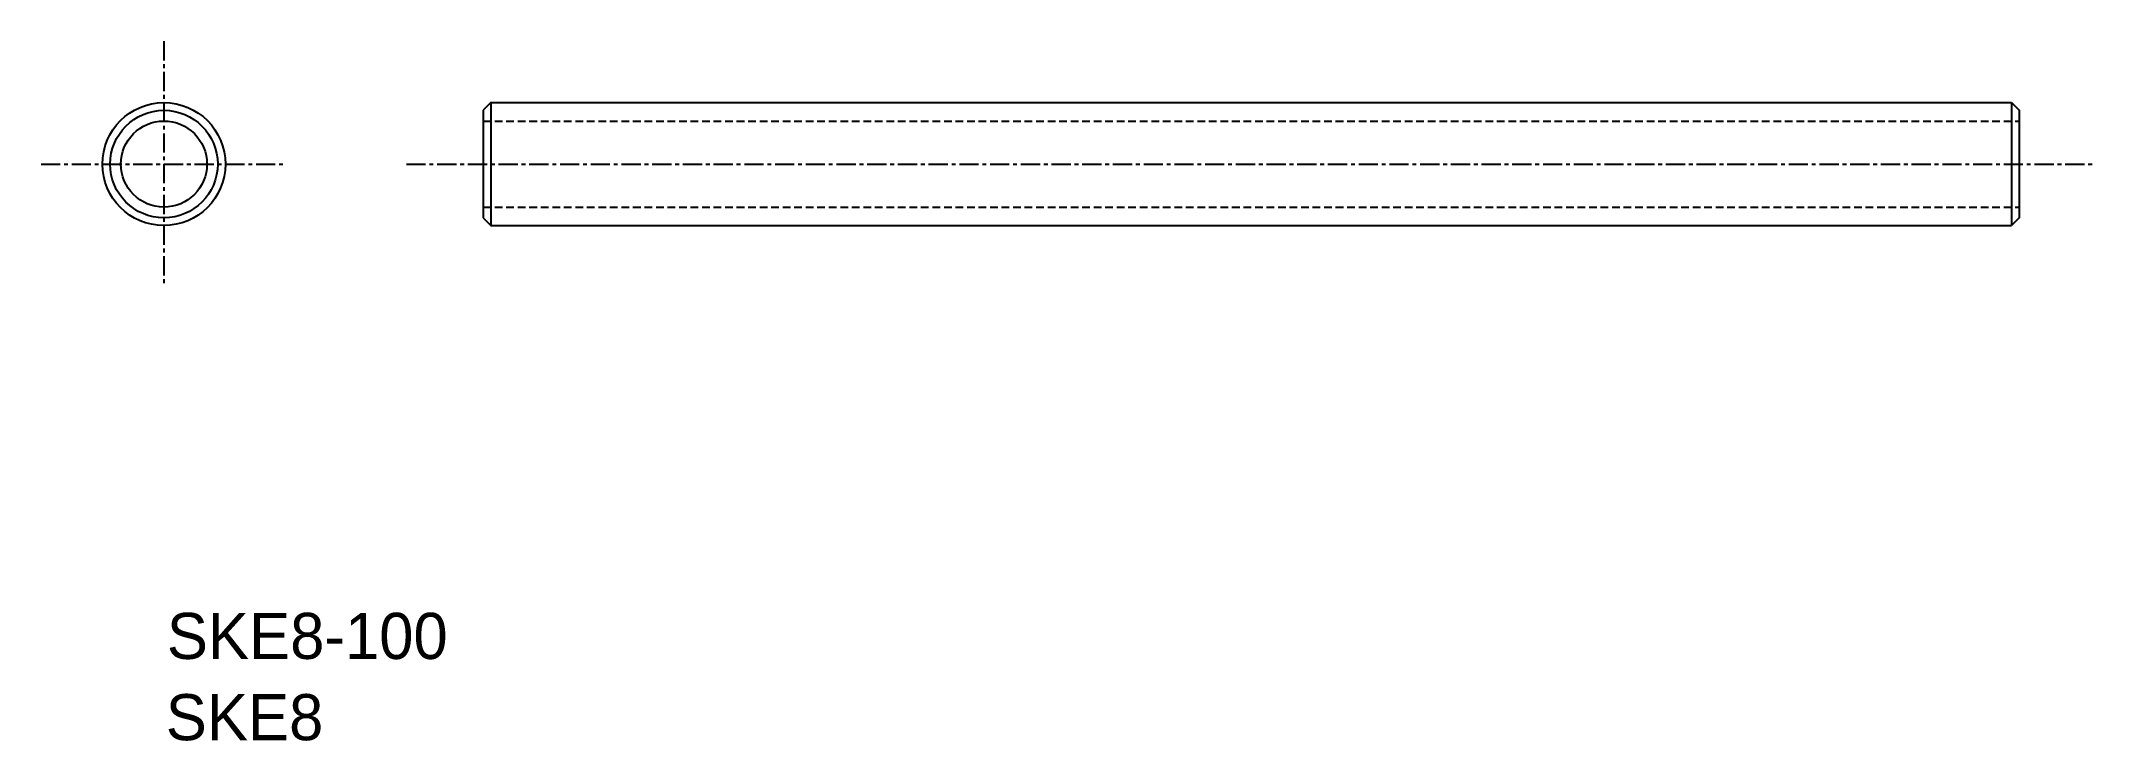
# Model space of a CAD drawing. Extents: x -115 to 19, y 52 to 98.
import ezdxf

# ---------------------------------------------------------------- set-up
doc = ezdxf.new("R2010")
doc.units = 0
doc.linetypes.add('CENTER', pattern=[2, 1.25, -0.25, 0.25, -0.25])
doc.linetypes.add('DASHED', pattern=[0.75, 0.5, -0.25])
doc.layers.get('0').update_dxf_attribs({"linetype": 'CONTINUOUS'})
doc.layers.add('CENTER', color=1, linetype='CENTER')

msp = doc.modelspace()

# ---------------------------------------------------------------- linework, layer by layer
at = {"color": 7, "linetype": 'CONTINUOUS'}
for p, q in [((-85.53, 93.79), (-86.03, 93.29)), ((-85.53, 93.79), (13.47, 93.79)), ((-85.53, 93.79), (-85.53, 85.79)), ((13.47, 93.79), (13.97, 93.29)), ((13.47, 93.79), (13.47, 85.79)), ((-86.03, 93.29), (-86.03, 86.29)), ((13.97, 93.29), (13.97, 86.29)), ((-86.03, 86.29), (-85.53, 85.79)), ((-85.53, 85.79), (13.47, 85.79)), ((13.97, 86.29), (13.47, 85.79))]:
    msp.add_line(p, q, dxfattribs=at)
at = {"color": 3, "linetype": 'DASHED'}
for p, q in [((-86.03, 92.59), (13.97, 92.59)), ((-86.03, 86.99), (13.97, 86.99))]:
    msp.add_line(p, q, dxfattribs=at)
at = {"color": 7, "linetype": 'CONTINUOUS'}
for radius in [4, 3.5, 2.8]:
    msp.add_circle((-106.82, 89.79), radius, dxfattribs=at)
at = {"layer": 'CENTER', "color": 1, "linetype": 'CENTER'}
for p, q in [((-106.82, 97.79), (-106.82, 81.79)), ((-114.82, 89.79), (-98.82, 89.79)), ((-91.03, 89.79), (18.97, 89.79))]:
    msp.add_line(p, q, dxfattribs=at)

# ---------------------------------------------------------------- texts
at = {"color": 7, "linetype": 'CONTINUOUS'}
for s, p in [('SKE8-100', (-106.63, 57.58)), ('SKE8', (-106.7, 52.29))]:
    msp.add_text(s, height=3, dxfattribs=at).set_placement(p)

doc.saveas('drawing.dxf')
